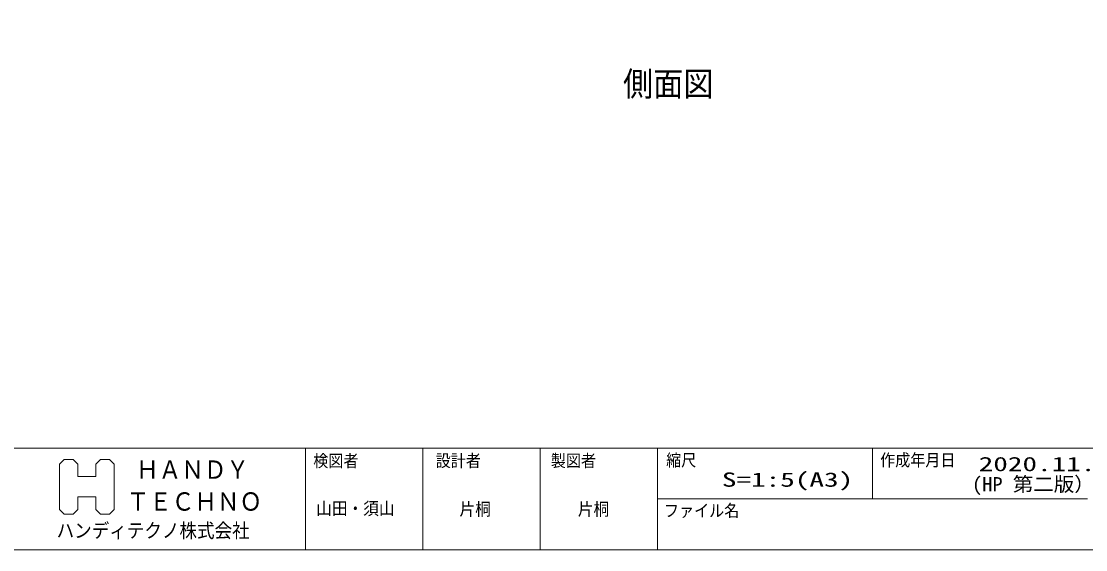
# Model space of a CAD drawing. Units: millimetres, scale not verified. Extents: x -4131 to 4169, y -981 to 998.
# Drawn here: x -1063 to -382, y -981 to -642 of the extents above; entities that cross this region are included whole.
import ezdxf
from ezdxf.enums import TextEntityAlignment as Align

# ---------------------------------------------------------------- set-up
doc = ezdxf.new("R2010")
doc.units = ezdxf.units.MM
doc.header["$LTSCALE"] = 10
doc.layers.add('0-0_図枠', color=7, linetype='Continuous', lineweight=9)
doc.layers.add('0-2_文字', color=4, linetype='Continuous', lineweight=9)
doc.styles.add('ＭＳ ゴシック', font='')
doc.styles.get('ＭＳ ゴシック').set_extended_font_data('MS Gothic')

# ---------------------------------------------------------------- blocks, each defined once
blk = doc.blocks.new('グループ-3-1')
at = {"layer": '0-0_図枠', "color": 5}
blk.add_lwpolyline([(-9296.5, -6313.7), (-9239.1, -6313.7), (-9209.1, -6344), (-9209.1, -6633.5), (-9239.1, -6663.7), (-9296.5, -6663.7), (-9326.5, -6633.5), (-9326.5, -6554.3), (-9441.8, -6554.3), (-9441.7, -6633.5), (-9471.8, -6663.7), (-9529.1, -6663.7), (-9559.1, -6633.5), (-9559.1, -6344), (-9529.1, -6313.7), (-9471.8, -6313.7), (-9441.8, -6344), (-9441.8, -6423.2), (-9326.5, -6423.2), (-9326.5, -6344)], close=True, dxfattribs=at)
at = {"layer": '0-0_図枠', "style": 'ＭＳ ゴシック', "width": 0.9}
for s, height, p in [('ＨＡＮＤＹ', 117.5, (-9068.6, -6473.2)), ('ＴＥＣＨＮＯ', 117.5, (-9129.3, -6677.2)), ('ハンディテクノ株式会社', 91.42, (-9577.4, -6842.3))]:
    blk.add_text(s, height=height, dxfattribs=at).set_placement(p, align=Align.BOTTOM_LEFT)
blk = doc.blocks.new('シンボル-35')
at = {"layer": '0-0_図枠', "style": 'ＭＳ ゴシック'}
for s, width, p in [('2020.11.11', 1.5, (35.3, 32.9)), ('(HP 第二版）', 1.05, (-7.7, -96.3))]:
    blk.add_text(s, height=91.42, dxfattribs=dict(at, width=width)).set_placement(p, align=Align.BOTTOM_LEFT)

msp = doc.modelspace()

# ---------------------------------------------------------------- linework, layer by layer
at = {"layer": '0-0_図枠'}
for p, q in [((-880.95, -915.79), (-880.95, -980.79)), ((-805.95, -915.79), (-805.95, -980.79)), ((-730.95, -915.79), (-730.95, -980.79)), ((-655.95, -915.79), (-655.95, -980.79)), ((-518.45, -948.29), (-518.45, -915.79)), ((-655.95, -948.29), (-380.95, -948.29))]:
    msp.add_line(p, q, dxfattribs=at)
at = {"layer": '0-0_図枠', "color": 5}
for points in [[(-2030.95, 384.21), (-30.95, 384.21), (-30.95, -915.79), (-2030.95, -915.79)], [(-2030.95, -915.79), (-30.95, -915.79), (-30.95, -980.79), (-2030.95, -980.79)]]:
    msp.add_lwpolyline(points, close=True, dxfattribs=at)

# ---------------------------------------------------------------- block references
at = {"layer": '0-0_図枠', "xscale": 0.1, "yscale": 0.1}
for name, p in [('グループ-3-1', (-82.35, -291.6)), ('シンボル-35', (-454, -936.53))]:
    msp.add_blockref(name, p, dxfattribs=at)

# ---------------------------------------------------------------- texts
at = {"layer": '0-0_図枠', "color": 1, "style": 'ＭＳ ゴシック', "width": 0.9}
for s, p in [('検図者', (-875.96, -930.12)), ('設計者', (-797.7, -930.08)), ('製図者', (-724.06, -930.08)), ('縮尺', (-650.32, -929.71)), ('作成年月日', (-513.49, -929.66)), ('ファイル名', (-651.73, -962.04))]:
    msp.add_text(s, height=7.845, dxfattribs=at).set_placement(p, align=Align.BOTTOM_LEFT)
at = {"layer": '0-0_図枠', "style": 'ＭＳ ゴシック'}
for s, height, width, p in [('S=1:5(A3)', 9.142, 1.5, (-614.69, -943.21)), ('山田・須山', 8.167, 0.9, (-874.12, -960.91)), ('片桐', 8.167, 0.9, (-782.47, -961.3)), ('片桐', 8.167, 0.9, (-706.78, -961.3))]:
    msp.add_text(s, height=height, dxfattribs=dict(at, width=width)).set_placement(p, align=Align.BOTTOM_LEFT)
at = {"layer": '0-2_文字', "style": 'ＭＳ ゴシック', "width": 0.9}
msp.add_text('側面図', height=15.69, dxfattribs=at).set_placement((-677.88, -695.12), align=Align.BOTTOM_LEFT)

doc.saveas('drawing.dxf')
